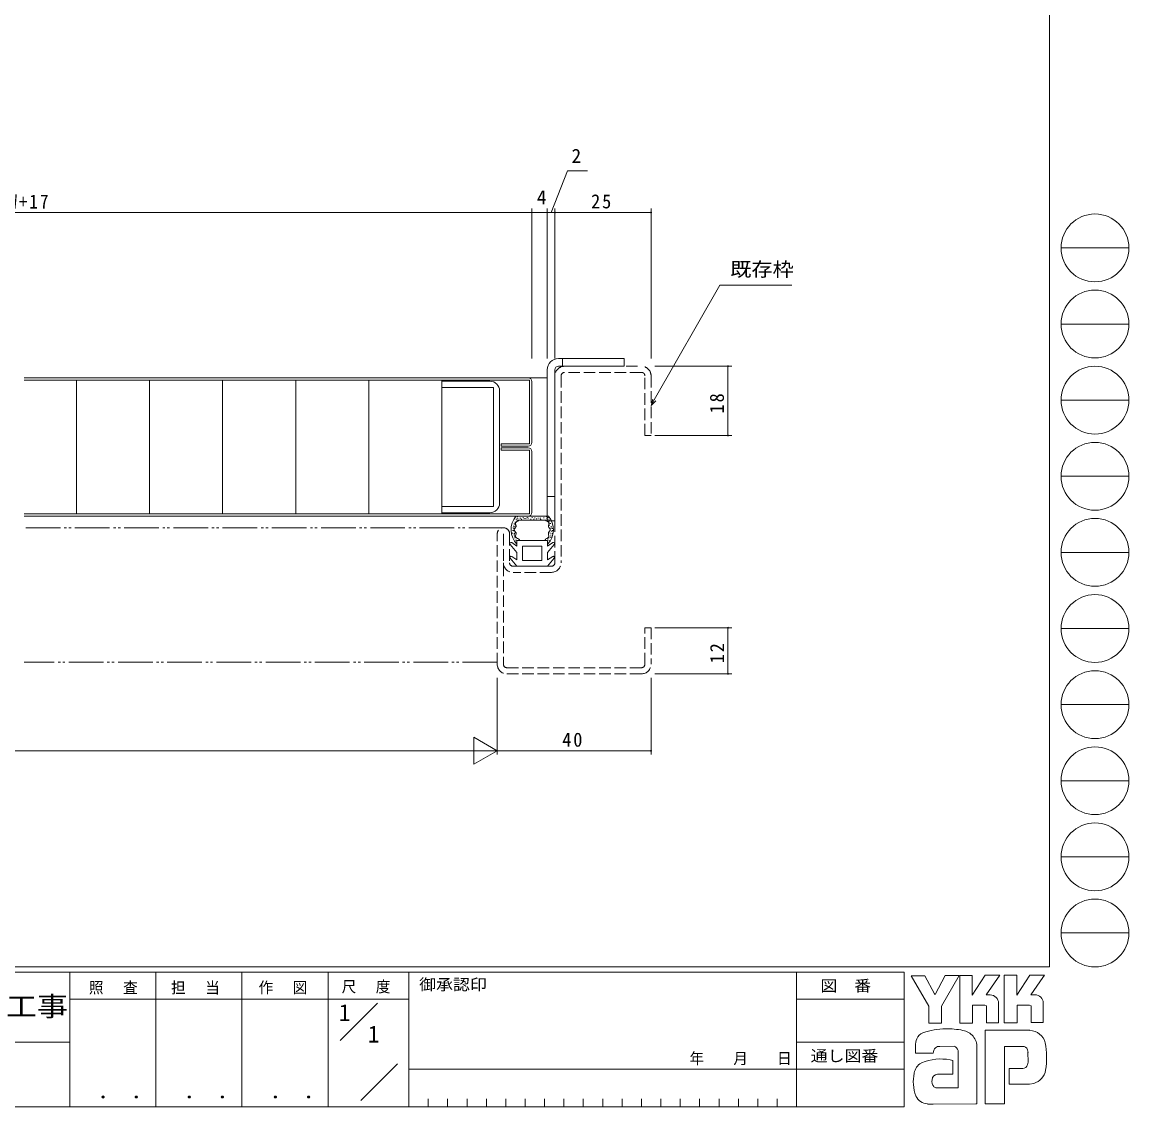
# Model space of a CAD drawing. Units: millimetres on the paper. Extents: x -420 to 373, y -297 to 267.
# Drawn here: x 85.1 to 372.9, y -297 to -14.9 of the extents above; entities that cross this region are included whole.
import ezdxf
from ezdxf.enums import TextEntityAlignment as Align

# ---------------------------------------------------------------- set-up
doc = ezdxf.new("R2010")
doc.units = ezdxf.units.MM
doc.linetypes.add('DASHED3', pattern=[4, 3, -1])
doc.linetypes.add('DOUBLE_CHAIN2', pattern=[12.8, 9, -1, 0.6, -0.6, 0.6, -1])
for name, color, linetype, lineweight in [('0-1_USER1', 7, 'Continuous', 9), ('0-3_YKK_11', 7, 'DASHED3', 9), ('0-4_YKK_12', 2, 'DOUBLE_CHAIN2', 9), ('0-5_YSS_K', 4, 'Continuous', 9), ('0-7_YKK_D', 6, 'Continuous', 9)]:
    doc.layers.add(name, color=color, linetype=linetype, lineweight=lineweight)
doc.layers.add('0-2_YKK_ZWAK', color=3, linetype='Continuous')
doc.styles.add('ＭＳ ゴシック', font='')
doc.styles.get('ＭＳ ゴシック').set_extended_font_data('MS Gothic')

msp = doc.modelspace()

# ---------------------------------------------------------------- linework, layer by layer
at = {"layer": '0-1_USER1'}
for p, q in [((352.3, 264.4), (352.3, -260.6)), ((355.276, -73.616), (372.916, -73.616)), ((355.276, -93.412), (372.916, -93.412)), ((355.276, -113.208), (372.916, -113.208)), ((355.276, -133.004), (372.916, -133.004)), ((355.276, -152.8), (372.916, -152.8)), ((355.276, -172.596), (372.916, -172.596)), ((355.276, -192.392), (372.916, -192.392)), ((355.276, -212.188), (372.916, -212.188)), ((355.276, -231.984), (372.916, -231.984)), ((355.276, -251.78), (372.916, -251.78)), ((352.3, -260.6), (-417.7, -260.6)), ((314.5, -262), (-417.7, -262)), ((97.5, -262), (97.5, -297)), ((119.9, -262), (119.9, -297)), ((142.3, -262), (142.3, -297)), ((164.7, -262), (164.7, -297)), ((185.7, -262), (185.7, -297)), ((286.5, -262), (286.5, -297)), ((314.5, -262), (314.5, -297)), ((316.337, -262.906), (319.851, -262.906)), ((320.932, -270.799), (316.337, -262.906)), ((325.136, -262.798), (322.581, -267.771)), ((328.96, -275.231), (328.96, -262.825)), ((340.474, -262.717), (343.745, -262.717)), ((340.474, -275.123), (340.474, -262.717)), ((347.178, -262.717), (350.962, -262.717)), ((350.583, -263.365), (347.461, -267.825)), ((350.962, -262.717), (350.583, -263.365)), ((165.684, -268.999), (97.5, -268.999)), ((165.684, -268.999), (185.7, -268.999)), ((167.87, -279.736), (177.564, -270.043)), ((286.5, -269), (314.5, -269)), ((336.879, -267.906), (335.84, -267.906)), ((339.042, -270.069), (339.042, -275.15)), ((348.501, -267.825), (347.461, -267.825)), ((350.664, -270.069), (350.664, -275.096)), ((335.474, -270.582), (332.284, -270.582)), ((343.88, -270.555), (343.88, -275.123)), ((347.069, -270.555), (343.88, -270.555)), ((347.502, -270.717), (347.069, -270.555)), ((347.502, -275.096), (347.502, -270.717)), ((343.88, -275.123), (340.474, -275.123)), ((347.502, -275.046), (347.553, -275.096)), ((350.664, -275.096), (347.502, -275.096)), ((347.124, -277.096), (335.528, -277.096)), ((335.528, -277.096), (335.528, -296.206)), ((-31.3, -280.199), (97.5, -280.199)), ((286.5, -280.199), (314.5, -280.199)), ((317.418, -283.07), (317.418, -281.141)), ((327.446, -281.205), (323.748, -281.275)), ((333.42, -281.583), (333.42, -296.179)), ((340.555, -281.259), (345.204, -281.259)), ((340.555, -296.206), (340.555, -281.259)), ((322.067, -283.07), (317.418, -283.07)), ((328.527, -292.071), (328.527, -282.34)), ((346.673, -282.756), (346.691, -285.391)), ((173.172, -295.345), (182.696, -285.821)), ((185.7, -287.2), (286.5, -287.2)), ((314.5, -287.199), (286.5, -287.199)), ((341.772, -286.989), (341.772, -291.125)), ((345.313, -286.989), (341.772, -286.989)), ((327.176, -288.53), (323.181, -288.535)), ((322.905, -292.071), (328.527, -292.071)), ((328.095, -292.071), (328.446, -292.071)), ((328.527, -292.07), (328.528, -292.071)), ((341.772, -291.125), (347.097, -291.125)), ((347.097, -291.125), (348.178, -290.882)), ((190.74, -294.9), (190.74, -297)), ((195.78, -294.9), (195.78, -297)), ((200.82, -294.9), (200.82, -297)), ((205.86, -294.9), (205.86, -297)), ((210.9, -294.9), (210.9, -297)), ((215.94, -294.9), (215.94, -297)), ((220.98, -294.9), (220.98, -297)), ((226.02, -294.9), (226.02, -297)), ((231.06, -294.9), (231.06, -297)), ((236.1, -294.9), (236.1, -297)), ((241.14, -294.9), (241.14, -297)), ((246.18, -294.9), (246.18, -297)), ((251.22, -294.9), (251.22, -297)), ((256.26, -294.9), (256.26, -297)), ((261.3, -294.9), (261.3, -297)), ((266.34, -294.9), (266.34, -297)), ((271.38, -294.9), (271.38, -297)), ((276.42, -294.9), (276.42, -297)), ((281.46, -294.9), (281.46, -297)), ((322.067, -296.26), (320.58, -296.26)), ((333.095, -296.233), (322.067, -296.26)), ((333.42, -296.179), (333.095, -296.233)), ((-417.7, -297), (314.5, -297))]:
    msp.add_line(p, q, dxfattribs=at)
for points in [[(319.851, -262.906), (322.364, -267.609), (322.581, -267.771)], [(325.136, -262.798), (328.762, -262.798), (324.229, -270.826)], [(328.96, -262.825), (332.176, -262.825), (332.176, -267.923), (335.555, -262.771)], [(335.555, -262.771), (339.38, -262.771), (335.84, -267.906)], [(343.745, -262.717), (343.745, -267.908), (347.178, -262.717)], [(324.229, -270.826), (324.229, -275.258), (320.932, -275.258), (320.932, -270.799)], [(332.284, -270.582), (332.284, -275.231), (328.96, -275.231)], [(339.042, -275.15), (335.906, -275.15), (335.906, -270.744), (335.474, -270.582)], [(326.473, -284.773), (327.176, -284.935), (327.176, -288.53)], [(335.528, -296.206), (339.772, -296.206), (340.555, -296.206)]]:
    msp.add_lwpolyline(points, dxfattribs=at)
for centre in [(364.096, -73.616), (364.096, -93.412), (364.096, -113.208), (364.096, -133.004), (364.096, -152.8), (364.096, -172.596), (364.096, -192.392), (364.096, -212.188), (364.096, -231.984), (364.096, -251.78)]:
    msp.add_circle(centre, 8.82, dxfattribs=at)
for centre, radius, start, end in [((336.879, -270.069), 2.163, 0.00165, 89.99603), ((348.501, -269.988), 2.163, 0.00165, 89.99603), ((320.106, -280.055), 2.444, 109.02126, 161.51263), ((325.222, -294.401), 17.68, 89.89165, 109.30847), ((325.741, -297.463), 20.748, 78.78009, 91.46938), ((329.03, -281.496), 4.449, 40.66422, 80.31693), ((328.809, -281.485), 4.612, 358.78058, 38.76563), ((346.972, -281.44), 4.341, 14.44571, 87.08746), ((322.459, -281.166), 5.037, 158.41083, 179.71774), ((324.175, -283.007), 2.109, 138.46381, 181.71359), ((323.615, -282.971), 1.701, 85.50551, 126.78038), ((326.956, -282.754), 1.625, 14.75519, 72.44994), ((345.365, -282.479), 1.229, 16.43123, 96.91661), ((330.666, -284.187), 20.86, 350.99026, 10.67624), ((324.02, -297.854), 13.309, 79.38097, 112.05824), ((343.031, -283.208), 3.673, 4.93422, 17.03551), ((320.927, -288.927), 3.908, 121.8271, 169.08475), ((345.314, -285.684), 1.306, 269.95467, 342.90144), ((343.01, -285.041), 3.697, 343.6902, 354.75362), ((347.035, -286.745), 4.291, 285.4429, 349.90448), ((327.949, -290.395), 11.082, 168.76372, 199.80078), ((324.082, -290.328), 2.369, 171.08202, 216.71922), ((323.19, -289.979), 1.445, 90.33952, 178.03638), ((323.15, -290.565), 1.526, 230.97279, 260.7549), ((320.94, -292.443), 3.823, 207.31435, 263.59464)]:
    msp.add_arc(centre, radius, start, end, dxfattribs=at)
at = {"layer": '0-3_YKK_11'}
for p, q in [((226.175, -104.391), (246.175, -104.391)), ((246.175, -105.991), (226.175, -105.991)), ((223.675, -155.491), (223.675, -106.891)), ((225.275, -106.891), (225.275, -155.491)), ((247.074, -122.391), (247.074, -106.891)), ((248.674, -106.891), (248.674, -122.391)), ((248.674, -122.391), (247.074, -122.391)), ((208.675, -181.891), (208.675, -147.991)), ((210.275, -147.991), (210.275, -181.891)), ((211.875, -147.991), (211.875, -155.491)), ((212.775, -156.391), (222.775, -156.391)), ((222.775, -157.991), (212.775, -157.991)), ((247.074, -172.391), (248.674, -172.391)), ((247.074, -181.891), (247.074, -172.391)), ((248.674, -172.391), (248.674, -181.891)), ((211.175, -182.791), (246.174, -182.791)), ((246.175, -184.391), (211.175, -184.391))]:
    msp.add_line(p, q, dxfattribs=at)
at = {"layer": '0-3_YKK_11', "linetype": 'Continuous'}
for p, q in [((194.275, -108.291), (194.275, -109.891)), ((206.775, -108.291), (194.275, -108.291)), ((194.275, -109.891), (207.675, -109.891)), ((207.675, -109.891), (207.675, -140.891)), ((209.275, -139.991), (209.275, -110.791)), ((194.275, -140.891), (194.275, -142.491)), ((207.675, -140.891), (194.275, -140.891)), ((194.275, -142.491), (206.775, -142.491))]:
    msp.add_line(p, q, dxfattribs=at)
at = {"layer": '0-3_YKK_11'}
for centre, radius, start, end in [((226.175, -106.891), 2.5, 89.99966, 180), ((226.175, -106.891), 0.9, 90.00002, 180), ((246.175, -106.891), 2.5, 359.99997, 90.00002), ((246.175, -106.891), 0.9, 359.99997, 90.00002), ((210.275, -147.991), 1.6, 359.99945, 180), ((212.775, -155.491), 2.5, 180, 269.99998), ((212.775, -155.491), 0.9, 180.00098, 269.99998), ((222.775, -155.491), 0.9, 269.99998, 359.99997), ((222.775, -155.491), 2.5, 269.99998, 359.99997), ((211.175, -181.891), 2.5, 180, 269.99998), ((211.175, -181.891), 0.9, 180, 269.99998), ((246.174, -181.891), 0.9, 269.99998, 359.99997), ((246.175, -181.891), 2.5, 269.99998, 359.99997)]:
    msp.add_arc(centre, radius, start, end, dxfattribs=at)
at = {"layer": '0-3_YKK_11', "linetype": 'Continuous'}
for centre, start, end in [((206.775, -110.791), 0, 89.99998), ((206.775, -139.991), 270, 359.99998)]:
    msp.add_arc(centre, 2.5, start, end, dxfattribs=at)
at = {"layer": '0-4_YKK_12'}
for p, q in [((216.675, -107.391), (221.675, -107.391)), ((210.275, -146.391), (85.675, -146.391)), ((208.675, -181.391), (85.675, -181.391))]:
    msp.add_line(p, q, dxfattribs=at)
at = {"layer": '0-5_YSS_K'}
for p, q in [((224.575, -102.391), (241.675, -102.391)), ((241.675, -102.391), (241.675, -104.391)), ((221.675, -144.591), (221.675, -105.291)), ((223.675, -144.591), (223.675, -105.291)), ((241.675, -104.391), (224.575, -104.391)), ((216.675, -107.391), (85.675, -107.391)), ((217.075, -107.991), (85.675, -107.991)), ((99.275, -107.991), (99.275, -142.791)), ((118.274, -107.991), (118.274, -142.791)), ((137.274, -107.991), (137.274, -142.791)), ((156.275, -107.991), (156.275, -142.791)), ((175.274, -107.991), (175.274, -142.791)), ((194.275, -107.991), (194.275, -142.791)), ((217.675, -108.391), (217.675, -124.191)), ((209.675, -125.191), (209.675, -124.591)), ((216.675, -125.191), (209.675, -125.191)), ((216.675, -125.591), (209.675, -125.591)), ((217.075, -126.191), (217.075, -142.791)), ((217.675, -142.391), (217.675, -126.591)), ((221.675, -138.306), (223.675, -138.306)), ((217.075, -142.791), (85.675, -142.791)), ((216.675, -143.391), (85.675, -143.391)), ((222.017, -143.392), (213.532, -143.392)), ((213.792, -143.544), (213.992, -143.544)), ((214.568, -143.889), (214.768, -143.889)), ((215.301, -143.693), (215.501, -143.693)), ((216.373, -143.746), (216.573, -143.746)), ((216.641, -143.889), (216.841, -143.889)), ((217.642, -143.71), (217.842, -143.71)), ((218.375, -143.782), (218.575, -143.782)), ((219.787, -143.871), (219.987, -143.871)), ((220.698, -143.8), (220.898, -143.8)), ((221.379, -143.425), (221.579, -143.425)), ((221.808, -143.688), (222.008, -143.688)), ((212.695, -146.383), (212.895, -146.383)), ((212.826, -145.99), (213.026, -145.99)), ((212.898, -146.574), (213.098, -146.574)), ((212.993, -145.393), (213.193, -145.393)), ((213.143, -146.697), (213.094, -146.794)), ((213.1, -146.121), (213.3, -146.121)), ((213.294, -146.497), (213.143, -146.697)), ((213.208, -144.916), (213.408, -144.916)), ((213.232, -145.62), (213.432, -145.62)), ((213.267, -145.381), (213.467, -145.381)), ((213.456, -146.285), (213.294, -146.497)), ((213.418, -145.139), (213.411, -145.189)), ((213.411, -145.189), (213.418, -145.298)), ((213.432, -145.093), (213.418, -145.139)), ((213.418, -145.298), (213.444, -145.415)), ((213.456, -145.05), (213.432, -145.093)), ((213.444, -145.415), (213.48, -145.54)), ((213.487, -145.01), (213.456, -145.05)), ((213.518, -146.171), (213.456, -146.285)), ((213.48, -145.54), (213.55, -145.799)), ((213.571, -144.938), (213.487, -145.01)), ((213.557, -146.053), (213.518, -146.171)), ((213.542, -144.177), (213.742, -144.177)), ((213.55, -145.799), (213.566, -145.928)), ((213.566, -145.928), (213.557, -146.053)), ((213.789, -144.81), (213.571, -144.938)), ((213.733, -144.475), (213.933, -144.475)), ((214.021, -144.676), (213.789, -144.81)), ((213.888, -144.093), (214.088, -144.093)), ((214.121, -144.596), (214.021, -144.676)), ((214.163, -144.551), (214.121, -144.596)), ((214.199, -144.502), (214.163, -144.551)), ((214.255, -144.392), (214.199, -144.502)), ((214.255, -144.392), (221.294, -144.392)), ((214.854, -144.175), (215.054, -144.175)), ((215.569, -143.961), (215.769, -143.961)), ((216.016, -143.979), (216.215, -143.979)), ((217.302, -144.122), (217.502, -144.122)), ((218.089, -144.122), (218.289, -144.122)), ((218.768, -144.068), (218.968, -144.068)), ((219.197, -143.925), (219.397, -143.925)), ((219.858, -144.265), (220.058, -144.265)), ((221.35, -144.502), (221.294, -144.392)), ((221.386, -144.551), (221.35, -144.502)), ((221.428, -144.596), (221.386, -144.551)), ((221.528, -144.676), (221.428, -144.596)), ((221.502, -144.086), (221.702, -144.086)), ((221.76, -144.81), (221.528, -144.676)), ((221.57, -144.534), (221.77, -144.534)), ((221.675, -144.591), (223.675, -144.591)), ((221.689, -144.189), (221.889, -144.189)), ((221.978, -144.938), (221.76, -144.81)), ((221.975, -144.773), (222.175, -144.773)), ((222.062, -145.01), (221.978, -144.938)), ((221.983, -145.928), (221.999, -145.799)), ((221.992, -146.053), (221.983, -145.928)), ((222.031, -146.171), (221.992, -146.053)), ((221.999, -145.799), (222.069, -145.54)), ((222.093, -146.285), (222.031, -146.171)), ((222.093, -145.05), (222.062, -145.01)), ((222.069, -145.54), (222.105, -145.415)), ((222.117, -145.093), (222.093, -145.05)), ((222.256, -146.497), (222.093, -146.285)), ((222.105, -145.415), (222.131, -145.298)), ((222.107, -144.296), (222.306, -144.296)), ((222.131, -145.139), (222.117, -145.093)), ((222.138, -145.189), (222.131, -145.139)), ((222.131, -145.298), (222.138, -145.189)), ((222.166, -145.692), (222.366, -145.692)), ((222.407, -146.697), (222.256, -146.497)), ((222.381, -145.31), (222.581, -145.31)), ((222.455, -146.794), (222.407, -146.697)), ((222.584, -146.026), (222.784, -146.026)), ((222.607, -146.443), (222.808, -146.443)), ((222.906, -146.586), (223.106, -146.586)), ((212.492, -147.779), (212.692, -147.779)), ((212.683, -147.147), (212.883, -147.147)), ((212.862, -147.171), (213.062, -147.171)), ((213.024, -148.194), (213.224, -148.194)), ((213.029, -147.863), (213.229, -147.863)), ((213.07, -148.617), (213.27, -148.617)), ((213.08, -146.843), (213.075, -146.891)), ((213.075, -146.891), (213.078, -146.94)), ((213.078, -146.94), (213.091, -146.989)), ((213.094, -146.794), (213.08, -146.843)), ((213.091, -146.989), (213.138, -147.087)), ((213.129, -149.004), (213.329, -149.004)), ((213.138, -147.087), (213.205, -147.187)), ((213.205, -147.187), (213.286, -147.289)), ((213.255, -147.696), (213.455, -147.696)), ((213.286, -147.289), (213.449, -147.501)), ((213.441, -148.472), (213.426, -148.585)), ((213.426, -148.585), (213.426, -148.639)), ((213.426, -148.639), (213.432, -148.69)), ((213.432, -148.69), (213.446, -148.739)), ((213.504, -148.229), (213.441, -148.472)), ((213.446, -148.739), (213.465, -148.786)), ((213.449, -147.501), (213.514, -147.614)), ((213.457, -149.626), (213.657, -149.626)), ((213.465, -148.786), (213.524, -148.873)), ((213.563, -147.977), (213.504, -148.229)), ((213.514, -147.614), (213.557, -147.73)), ((213.524, -148.873), (213.603, -148.952)), ((213.557, -147.73), (213.572, -147.852)), ((213.572, -147.852), (213.563, -147.977)), ((213.603, -148.952), (213.701, -149.025)), ((213.701, -149.025), (213.936, -149.158)), ((213.936, -149.158), (214.199, -149.28)), ((221.35, -149.28), (221.613, -149.158)), ((221.613, -149.158), (221.848, -149.025)), ((221.704, -149.356), (221.904, -149.356)), ((221.848, -149.025), (221.946, -148.952)), ((221.946, -148.952), (222.025, -148.873)), ((221.977, -147.852), (221.992, -147.73)), ((221.986, -147.977), (221.977, -147.852)), ((222.045, -148.229), (221.986, -147.977)), ((221.992, -147.73), (222.035, -147.614)), ((221.997, -149.027), (222.197, -149.027)), ((222.025, -148.873), (222.084, -148.786)), ((222.035, -147.614), (222.101, -147.501)), ((222.108, -148.472), (222.045, -148.229)), ((222.084, -148.786), (222.104, -148.739)), ((222.101, -147.501), (222.264, -147.289)), ((222.104, -148.739), (222.117, -148.69)), ((222.123, -148.585), (222.108, -148.472)), ((222.117, -148.69), (222.123, -148.639)), ((222.123, -148.639), (222.123, -148.585)), ((222.264, -147.289), (222.344, -147.187)), ((222.333, -147.767), (222.533, -147.767)), ((222.344, -147.187), (222.412, -147.087)), ((222.412, -147.087), (222.458, -146.989)), ((222.469, -146.843), (222.455, -146.794)), ((222.458, -146.989), (222.471, -146.94)), ((222.475, -146.891), (222.469, -146.843)), ((222.471, -146.94), (222.475, -146.891)), ((222.478, -148.851), (222.678, -148.851)), ((222.536, -148.288), (222.736, -148.288)), ((222.739, -147.266), (222.939, -147.266)), ((222.894, -147.875), (223.094, -147.875)), ((222.941, -147.123), (223.142, -147.123)), ((213.775, -152.791), (212.03, -150.713)), ((213.775, -151.172), (212.427, -150.271)), ((213.775, -151.172), (213.775, -149.691)), ((213.775, -149.691), (217.775, -149.691)), ((215.275, -154.891), (215.275, -151.191)), ((215.275, -151.191), (220.275, -151.191)), ((220.275, -154.891), (220.275, -151.191)), ((221.775, -151.172), (223.122, -150.271)), ((221.775, -152.791), (223.519, -150.713)), ((222.055, -149.731), (222.255, -149.731)), ((213.775, -156.391), (212.03, -154.313)), ((213.775, -154.772), (212.427, -153.871)), ((213.775, -154.772), (213.775, -152.791)), ((215.275, -154.891), (220.275, -154.891)), ((221.775, -154.772), (221.775, -152.791)), ((221.775, -154.772), (223.122, -153.871)), ((221.775, -156.391), (223.519, -154.313)), ((221.775, -156.391), (213.775, -156.391))]:
    msp.add_line(p, q, dxfattribs=at)
at = {"layer": '0-5_YSS_K', "linetype": 'DASHED3'}
msp.add_line((225.675, -104.391), (225.675, -102.391), dxfattribs=at)
at = {"layer": '0-5_YSS_K'}
for points in [[(209.675, -124.591), (217.075, -124.591), (217.075, -107.991)], [(209.675, -125.591), (209.675, -126.191), (217.075, -126.191)], [(221.775, -151.172), (221.775, -149.691), (217.775, -149.691)]]:
    msp.add_lwpolyline(points, dxfattribs=at)
for centre, radius, start, end in [((224.575, -105.291), 2.9, 90, 180), ((224.575, -105.291), 0.9, 90, 180), ((216.675, -108.391), 1, 0, 90), ((216.675, -124.191), 1, 270, 0), ((216.675, -126.591), 1, 0, 90), ((217.775, -146.891), 5.5, 140.48035, 223.34175), ((216.675, -142.391), 1, 270, 0), ((217.775, -146.891), 5.5, 316.65823, 39.51962), ((217.775, -146.891), 4.3, 213.74989, 220.62927), ((217.775, -146.891), 4.3, 319.3705, 326.24989), ((212.26, -150.52), 0.3, 56.21114, 220.00243), ((223.289, -150.52), 0.3, 319.99756, 123.78885), ((212.26, -154.12), 0.3, 56.21114, 220.00243), ((223.289, -154.12), 0.3, 319.99756, 123.78885)]:
    msp.add_arc(centre, radius, start, end, dxfattribs=at)
at = {"layer": '0-7_YKK_D'}
for p, q in [((222.675, -64.391), (226.935, -53.612)), ((226.935, -53.612), (232.135, -53.612)), ((217.675, -64.391), (-49.325, -64.391)), ((217.675, -102.391), (217.675, -63.391)), ((217.675, -102.391), (217.675, -63.391)), ((221.675, -64.391), (217.675, -64.391)), ((221.675, -102.42), (221.675, -63.391)), ((221.675, -102.148), (221.675, -63.391)), ((221.675, -64.391), (223.675, -64.391)), ((223.675, -102.391), (223.675, -63.391)), ((223.675, -100.164), (223.675, -63.391)), ((223.675, -64.391), (248.674, -64.391)), ((248.674, -102.391), (248.674, -63.391)), ((249.517, -113.165), (266.567, -83.304)), ((266.567, -83.304), (285.267, -83.304)), ((249.675, -104.391), (269.675, -104.391)), ((268.675, -122.391), (268.675, -104.391)), ((248.674, -114.641), (249.122, -112.939)), ((248.674, -114.641), (249.517, -113.165)), ((249.913, -113.391), (248.674, -114.641)), ((249.675, -122.391), (269.675, -122.391)), ((249.675, -172.391), (269.675, -172.391)), ((268.675, -172.391), (268.675, -184.391)), ((208.675, -185.391), (208.675, -205.391)), ((208.675, -186.391), (208.675, -205.391)), ((248.674, -185.391), (248.674, -205.391)), ((249.675, -184.391), (269.675, -184.391)), ((202.612, -200.891), (202.612, -207.891)), ((208.675, -204.391), (202.612, -200.891)), ((-34.325, -204.391), (201.675, -204.391)), ((208.675, -204.391), (196.55, -204.391)), ((208.675, -204.391), (202.612, -207.891)), ((208.675, -204.391), (248.674, -204.391))]:
    msp.add_line(p, q, dxfattribs=at)
for centre, start, end in [((217.675, -64.391), 0, 180), ((217.675, -64.391), 0, 180), ((217.675, -64.391), 180, 0), ((217.675, -64.391), 180, 0), ((221.675, -64.391), 0, 180), ((221.675, -64.391), 0, 180), ((221.675, -64.391), 180, 0), ((221.675, -64.391), 180, 0), ((223.675, -64.391), 0, 180), ((223.675, -64.391), 0, 180), ((223.675, -64.391), 180, 0), ((223.675, -64.391), 180, 0), ((248.674, -64.391), 0, 180), ((248.674, -64.391), 180, 0), ((268.675, -104.391), 90, 270), ((268.675, -104.391), 270, 90), ((268.675, -122.391), 90, 270), ((268.675, -122.391), 270, 90), ((268.675, -172.391), 90, 270), ((268.675, -172.391), 270, 90), ((268.675, -184.391), 90, 270), ((268.675, -184.391), 270, 90), ((248.674, -204.391), 0, 180), ((248.674, -204.391), 180, 0)]:
    msp.add_arc(centre, 0.106, start, end, dxfattribs=at)

# ---------------------------------------------------------------- texts
at = {"layer": '0-1_USER1', "style": 'ＭＳ ゴシック', "width": 1.1}
for s, p in [('御承認印', (188.367, -267.533)), ('図\u3000番', (292.698, -267.862)), ('通し図番', (290.179, -286.085))]:
    msp.add_text(s, height=2.933, dxfattribs=at).set_placement(p, align=Align.BOTTOM_LEFT)
at = {"layer": '0-1_USER1', "color": 2, "style": 'ＭＳ ゴシック', "width": 1.15}
msp.add_text('工事', height=5.132, dxfattribs=at).set_placement((80.931, -274.956), align=Align.BOTTOM_LEFT)
at = {"layer": '0-1_USER1', "color": 3, "style": 'ＭＳ ゴシック', "width": 1.15}
for p in [(101.955, -295.946), (124.355, -295.946), (146.755, -295.946)]:
    msp.add_text(' ． ．', height=3.666, dxfattribs=at).set_placement(p, align=Align.BOTTOM_LEFT)
at = {"layer": '0-1_USER1', "char_height": 2.933, "attachment_point": 7, "style": 'ＭＳ ゴシック'}
for s, insert in [('\\T1.17;\\W0.95;照\\~\\~査', (102.489, -267.78)), ('\\T1.17;\\W0.95;担\\~\\~当', (123.855, -267.78)), ('\\T1.17;\\W0.95;作\\~\\~図', (146.62, -267.762)), ('\\T1.17;\\W0.95;尺\\~\\~度', (168.212, -267.537)), ('\\T1.2;\\W0.95;年\\~\\~\\~月\\~\\~\\~日', (258.676, -286.169))]:
    msp.add_mtext(s, dxfattribs=dict(at, insert=insert))
at = {"layer": '0-2_YKK_ZWAK', "style": 'ＭＳ ゴシック'}
for p in [(167.5, -275.999), (175.033, -281.599)]:
    msp.add_text('1', height=4.399, dxfattribs=at).set_placement(p, align=Align.BOTTOM_LEFT)
at = {"layer": '0-7_YKK_D', "color": 3, "style": 'ＭＳ ゴシック'}
for s, p in [('2', (228, -52.612)), ('4', (218.977, -63.391))]:
    msp.add_text(s, height=3.666, dxfattribs=at).set_placement(p, align=Align.BOTTOM_LEFT)
at = {"layer": '0-7_YKK_D', "color": 3, "style": 'ＭＳ ゴシック', "width": 1.1}
msp.add_text('既存枠', height=3.666, dxfattribs=at).set_placement((269.267, -82.106), align=Align.BOTTOM_LEFT)
at = {"layer": '0-7_YKK_D', "color": 3, "char_height": 3.666, "attachment_point": 7, "style": 'ＭＳ ゴシック'}
for s, insert in [('\\T1.22;\\W0.9;DW=W+17', (73.32, -63.391)), ('\\T1.21;\\W0.95;25', (233.092, -63.391)), ('\\T1.21;\\W0.95;40', (225.58, -203.391))]:
    msp.add_mtext(s, dxfattribs=dict(at, insert=insert))
at = {"layer": '0-7_YKK_D', "color": 3, "char_height": 3.666, "attachment_point": 7, "rotation": 90, "style": 'ＭＳ ゴシック'}
for s, insert in [('\\T1.21;\\W0.95;18', (267.675, -116.656)), ('\\T1.21;\\W0.95;12', (267.675, -181.644))]:
    msp.add_mtext(s, dxfattribs=dict(at, insert=insert))

doc.saveas('drawing.dxf')
